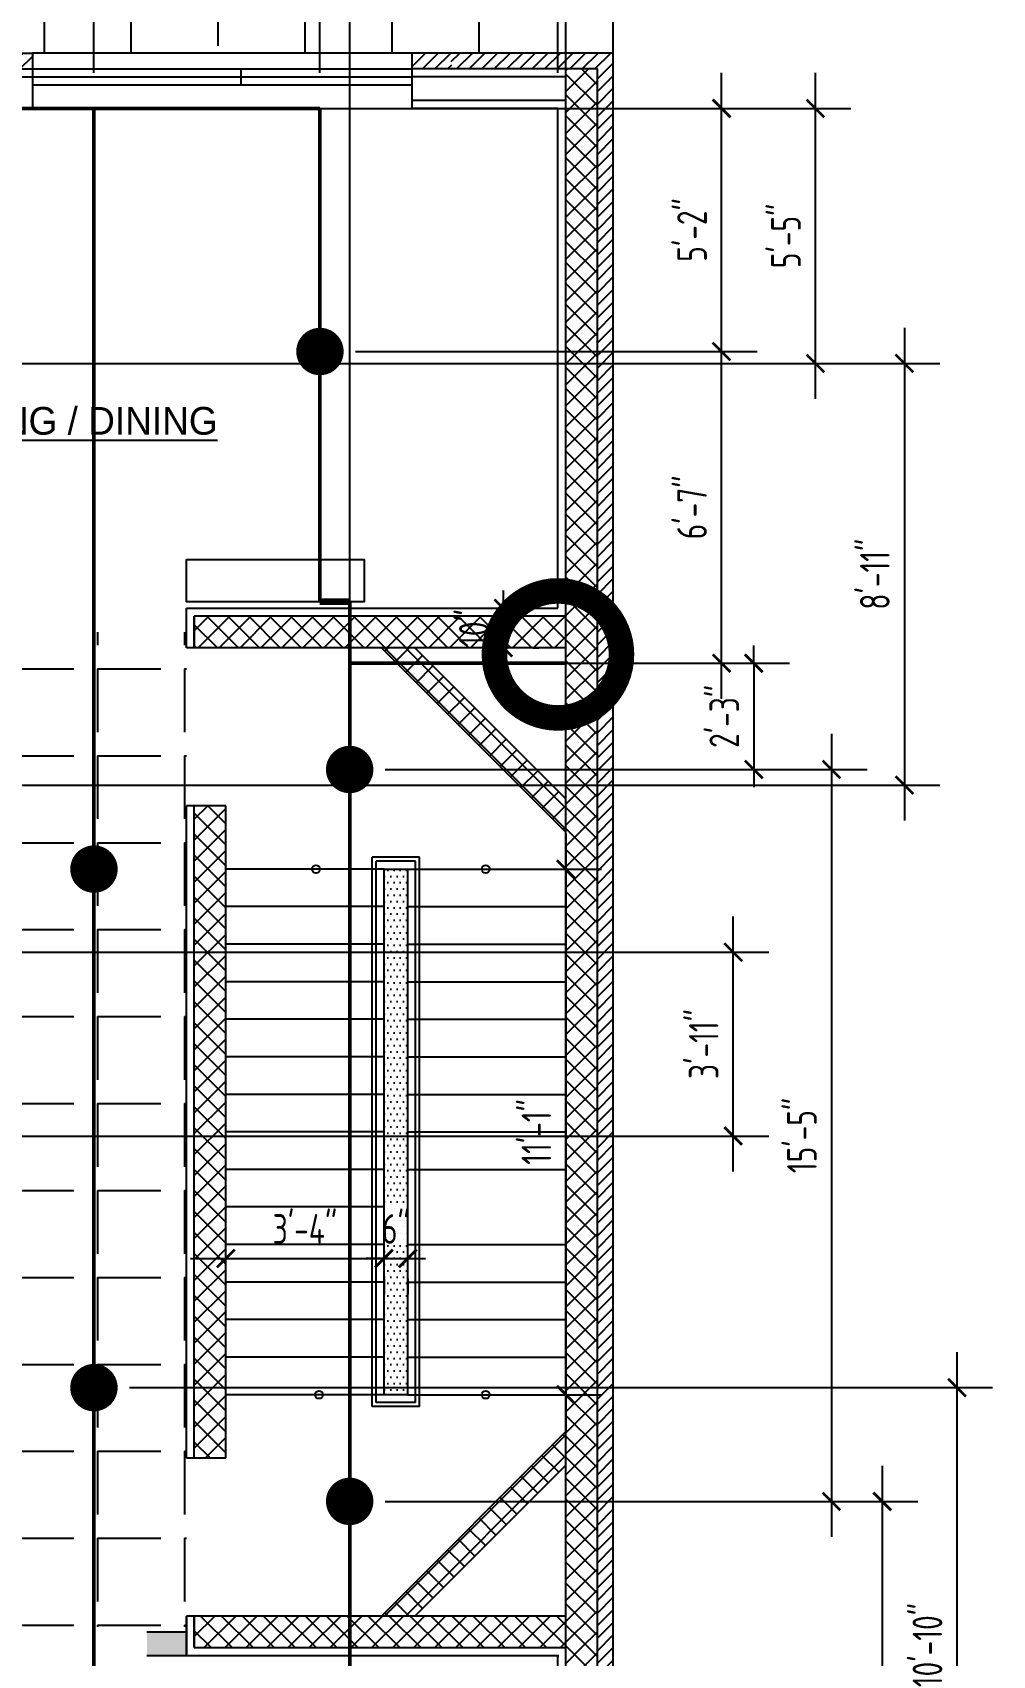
# Model space of a CAD drawing. Header units: inches. Extents: x -7743 to 108965, y 7770 to 27313.
# Drawn here: x 107296.3 to 107539.2, y 8206.7 to 8617.4 of the extents above; entities that cross this region are included whole.
import ezdxf

# ---------------------------------------------------------------- set-up
doc = ezdxf.new("R2010")
doc.units = ezdxf.units.IN
doc.header["$LTSCALE"] = 192
doc.header["$MEASUREMENT"] = 0
doc.layers.get('0').update_dxf_attribs({"linetype": 'CONTINUOUS'})
doc.layers.get('DEFPOINTS').update_dxf_attribs({"linetype": 'CONTINUOUS'})
for name, color, linetype in [('1DOORS', 1, 'CONTINUOUS'), ('1SAN', 2, 'CONTINUOUS'), ('1wall', 7, 'CONTINUOUS'), ('9', 8, 'CONTINUOUS'), ('A-DOOR', 2, 'CONTINUOUS'), ('A-HATCH', 1, 'CONTINUOUS'), ('A-PLAN-TEXT', 3, 'CONTINUOUS'), ('BRICK', 9, 'CONTINUOUS'), ('LEADER', 2, 'CONTINUOUS'), ('LIGHT', 2, 'CONTINUOUS')]:
    doc.layers.add(name, color=color, linetype=linetype)
doc.styles.add('AT7', font='ARCHTITL.SHX', dxfattribs={"height": 7})
doc.styles.get("Standard").update_dxf_attribs({"font": 'architxt.shx', "width": 0.85})
doc.dimstyles.new('DIM96', dxfattribs={"dimscale": 96, "dimtxt": 0.078125, "dimasz": 0.046875, "dimexe": 0.09375, "dimexo": 0.09375, "dimgap": 0.03125, "dimtad": 1, "dimdec": 0, "dimzin": 3, "dimdsep": 46, "dimlunit": 4, "dimtxsty": 'Standard', "dimblk1": 'ARCHTICK', "dimblk2": 'ARCHTICK', "dimsah": 1, "dimcen": 0, "dimdle": 0.09375, "dimadec": 0, "dimazin": 0, "dimtfac": 1, "dimtdec": 0, "dimtix": 1, "dimtmove": 2, "dimatfit": 3, "dimfxl": 1, "dimfrac": 2, "dimtolj": 1, "dimtzin": 1, "dimarcsym": 0})
pattern_1 = [(315, (253966.3266, -21695.7284), (2.65165043, 2.65165043), []), (45, (253966.3266, -21695.7284), (-2.65165043, 2.65165043), [])]

# ---------------------------------------------------------------- blocks, each defined once
blk = doc.blocks.new('_ARCHTICK')
at = {"color": 0, "linetype": 'ByBlock', "const_width": 0.15}
blk.add_lwpolyline([(-0.5, -0.5), (0.5, 0.5)], dxfattribs=at)
blk = doc.blocks.new('*D49')
at = {"layer": 'DEFPOINTS', "color": 0, "linetype": 'Continuous', "ltscale": 48, "transparency": 16777216}
for p in [(107345.26, 8307.18), (107385.26, 8307.18), (107385.26, 8307.18)]:
    blk.add_point(p, dxfattribs=at)
at = {"layer": 'LIGHT', "color": 0, "linetype": 'Continuous', "lineweight": -2, "ltscale": 48, "transparency": 16777216}
for p, q in [((107336.26, 8307.18), (107394.26, 8307.18)), ((107345.26, 8298.18), (107345.26, 8298.18)), ((107385.26, 8298.18), (107385.26, 8298.18))]:
    blk.add_line(p, q, dxfattribs=at)
at = {"layer": 'LIGHT', "color": 0, "linetype": 'Continuous', "lineweight": -2, "ltscale": 48, "transparency": 16777216, "xscale": 4.5, "yscale": 4.5, "zscale": 4.5, "rotation": 180}
blk.add_blockref('_ARCHTICK', (107345.26, 8307.18), dxfattribs=at)
at = {"layer": 'LIGHT', "color": 0, "linetype": 'Continuous', "lineweight": -2, "ltscale": 48, "transparency": 16777216, "xscale": 4.5, "yscale": 4.5, "zscale": 4.5}
blk.add_blockref('_ARCHTICK', (107385.26, 8307.18), dxfattribs=at)
at = {"layer": 'LIGHT', "color": 0, "linetype": 'Continuous', "ltscale": 48, "transparency": 16777216, "insert": (107365.26, 8314.65), "char_height": 7.5, "attachment_point": 5}
blk.add_mtext('\\A1;3\'-4"', dxfattribs=at)
blk = doc.blocks.new('*D50')
at = {"layer": 'DEFPOINTS', "color": 0, "linetype": 'Continuous', "ltscale": 48, "transparency": 16777216}
for p in [(107413.95, 8471.71), (107415.46, 8471.71), (107413.95, 8461.71)]:
    blk.add_point(p, dxfattribs=at)
at = {"layer": 'LIGHT', "color": 0, "linetype": 'Continuous', "lineweight": -2, "ltscale": 48, "transparency": 16777216}
for p, q in [((107415.46, 8471.71), (107415.46, 8476.21)), ((107415.46, 8461.71), (107415.46, 8471.71)), ((107422.95, 8471.71), (107424.46, 8471.71)), ((107415.46, 8461.71), (107415.46, 8457.21)), ((107422.95, 8461.71), (107424.46, 8461.71))]:
    blk.add_line(p, q, dxfattribs=at)
at = {"layer": 'LIGHT', "color": 0, "linetype": 'Continuous', "lineweight": -2, "ltscale": 48, "transparency": 16777216, "xscale": 4.5, "yscale": 4.5, "zscale": 4.5}
for p, rotation in [((107415.46, 8471.71), 270), ((107415.46, 8461.71), 90)]:
    blk.add_blockref('_ARCHTICK', p, dxfattribs=dict(at, rotation=rotation))
at = {"layer": 'LIGHT', "color": 0, "linetype": 'Continuous', "ltscale": 48, "transparency": 16777216, "insert": (107408, 8466.71), "char_height": 7.5, "attachment_point": 5, "rotation": 90}
blk.add_mtext('\\A1;10"', dxfattribs=at)
blk = doc.blocks.new('*D52')
at = {"layer": 'DEFPOINTS', "color": 0, "linetype": 'Continuous', "ltscale": 48, "transparency": 16777216}
for p in [(107385.26, 8311.01), (107391.26, 8311.01), (107391.26, 8307.18)]:
    blk.add_point(p, dxfattribs=at)
at = {"layer": 'LIGHT', "color": 0, "linetype": 'Continuous', "lineweight": -2, "ltscale": 48, "transparency": 16777216}
for p, q in [((107385.26, 8307.18), (107380.76, 8307.18)), ((107385.26, 8307.18), (107391.26, 8307.18)), ((107391.26, 8307.18), (107395.76, 8307.18)), ((107385.26, 8302.01), (107385.26, 8298.18)), ((107391.26, 8302.01), (107391.26, 8298.18))]:
    blk.add_line(p, q, dxfattribs=at)
at = {"layer": 'LIGHT', "color": 0, "linetype": 'Continuous', "lineweight": -2, "ltscale": 48, "transparency": 16777216, "xscale": 4.5, "yscale": 4.5, "zscale": 4.5}
blk.add_blockref('_ARCHTICK', (107385.26, 8307.18), dxfattribs=at)
at = {"layer": 'LIGHT', "color": 0, "linetype": 'Continuous', "lineweight": -2, "ltscale": 48, "transparency": 16777216, "xscale": 4.5, "yscale": 4.5, "zscale": 4.5, "rotation": 180}
blk.add_blockref('_ARCHTICK', (107391.26, 8307.18), dxfattribs=at)
at = {"layer": 'LIGHT', "color": 0, "linetype": 'Continuous', "ltscale": 48, "transparency": 16777216, "insert": (107388.26, 8314.64), "char_height": 7.5, "attachment_point": 5}
blk.add_mtext('\\A1;6"', dxfattribs=at)
blk = doc.blocks.new('*D84')
at = {"layer": 'DEFPOINTS', "color": 0, "transparency": 16777216}
for p in [(107420.37, 8405.71), (107420.37, 8272.71), (107431.26, 8272.71)]:
    blk.add_point(p, dxfattribs=at)
at = {"layer": 'LIGHT', "color": 0, "lineweight": -2, "transparency": 16777216}
for p, q in [((107431.26, 8414.71), (107431.26, 8263.71)), ((107429.37, 8405.71), (107440.26, 8405.71)), ((107429.37, 8272.71), (107440.26, 8272.71))]:
    blk.add_line(p, q, dxfattribs=at)
at = {"layer": 'LIGHT', "color": 0, "lineweight": -2, "transparency": 16777216, "xscale": 4.5, "yscale": 4.5, "zscale": 4.5}
for p, rotation in [((107431.26, 8405.71), 90), ((107431.26, 8272.71), 270)]:
    blk.add_blockref('_ARCHTICK', p, dxfattribs=dict(at, rotation=rotation))
at = {"layer": 'LIGHT', "color": 0, "transparency": 16777216, "insert": (107423.8, 8339.21), "char_height": 7.5, "attachment_point": 5, "rotation": 90}
blk.add_mtext('\\A1;11\'-1"', dxfattribs=at)
blk = doc.blocks.new('*D167')
at = {"layer": 'DEFPOINTS', "color": 0, "linetype": 'Continuous', "lineweight": 200, "transparency": 16777216}
for p in [(107369.05, 8749.89), (107311.87, 8598.2), (107369.05, 8598.2)]:
    blk.add_point(p, dxfattribs=at)
at = {"layer": 'LIGHT', "color": 0, "linetype": 'Continuous', "lineweight": -2, "transparency": 16777216}
for p, q in [((107311.87, 8607.2), (107311.87, 8758.89)), ((107369.05, 8607.2), (107369.05, 8758.89)), ((107302.87, 8749.89), (107378.05, 8749.89))]:
    blk.add_line(p, q, dxfattribs=at)
at = {"layer": 'LIGHT', "color": 0, "linetype": 'Continuous', "lineweight": -2, "transparency": 16777216, "xscale": 4.5, "yscale": 4.5, "zscale": 4.5, "rotation": 180}
blk.add_blockref('_ARCHTICK', (107311.87, 8749.89), dxfattribs=at)
at = {"layer": 'LIGHT', "color": 0, "linetype": 'Continuous', "lineweight": -2, "transparency": 16777216, "xscale": 4.5, "yscale": 4.5, "zscale": 4.5}
blk.add_blockref('_ARCHTICK', (107369.05, 8749.89), dxfattribs=at)
at = {"layer": 'LIGHT', "color": 0, "linetype": 'Continuous', "lineweight": 40, "transparency": 16777216, "insert": (107340.46, 8757.36), "char_height": 7.5, "attachment_point": 5}
blk.add_mtext('\\A1;4\'-9"', dxfattribs=at)
blk = doc.blocks.new('*D168')
at = {"layer": 'DEFPOINTS', "color": 0, "linetype": 'Continuous', "lineweight": 200, "transparency": 16777216}
for p in [(107311.87, 8771.21), (107233.36, 8598.2), (107311.87, 8598.2)]:
    blk.add_point(p, dxfattribs=at)
at = {"layer": 'LIGHT', "color": 0, "linetype": 'Continuous', "lineweight": -2, "transparency": 16777216}
for p, q in [((107233.36, 8607.2), (107233.36, 8780.21)), ((107311.87, 8607.2), (107311.87, 8780.21)), ((107224.36, 8771.21), (107320.87, 8771.21))]:
    blk.add_line(p, q, dxfattribs=at)
at = {"layer": 'LIGHT', "color": 0, "linetype": 'Continuous', "lineweight": -2, "transparency": 16777216, "xscale": 4.5, "yscale": 4.5, "zscale": 4.5, "rotation": 180}
blk.add_blockref('_ARCHTICK', (107233.36, 8771.21), dxfattribs=at)
at = {"layer": 'LIGHT', "color": 0, "linetype": 'Continuous', "lineweight": -2, "transparency": 16777216, "xscale": 4.5, "yscale": 4.5, "zscale": 4.5}
blk.add_blockref('_ARCHTICK', (107311.87, 8771.21), dxfattribs=at)
at = {"layer": 'LIGHT', "color": 0, "linetype": 'Continuous', "lineweight": 40, "transparency": 16777216, "insert": (107272.62, 8778.67), "char_height": 7.5, "attachment_point": 5}
blk.add_mtext('\\A1;6\'-7"', dxfattribs=at)
blk = doc.blocks.new('*D169')
at = {"layer": 'DEFPOINTS', "color": 0, "linetype": 'Continuous', "lineweight": 200, "transparency": 16777216}
for p in [(107429.26, 8767.66), (107369.05, 8598.2), (107429.26, 8598.2)]:
    blk.add_point(p, dxfattribs=at)
at = {"layer": 'LIGHT', "color": 0, "linetype": 'Continuous', "lineweight": -2, "transparency": 16777216}
for p, q in [((107369.05, 8607.2), (107369.05, 8776.66)), ((107429.26, 8607.2), (107429.26, 8776.66)), ((107360.05, 8767.66), (107438.26, 8767.66))]:
    blk.add_line(p, q, dxfattribs=at)
at = {"layer": 'LIGHT', "color": 0, "linetype": 'Continuous', "lineweight": -2, "transparency": 16777216, "xscale": 4.5, "yscale": 4.5, "zscale": 4.5, "rotation": 180}
blk.add_blockref('_ARCHTICK', (107369.05, 8767.66), dxfattribs=at)
at = {"layer": 'LIGHT', "color": 0, "linetype": 'Continuous', "lineweight": -2, "transparency": 16777216, "xscale": 4.5, "yscale": 4.5, "zscale": 4.5}
blk.add_blockref('_ARCHTICK', (107429.26, 8767.66), dxfattribs=at)
at = {"layer": 'LIGHT', "color": 0, "linetype": 'Continuous', "lineweight": 40, "transparency": 16777216, "insert": (107399.15, 8775.12), "char_height": 7.5, "attachment_point": 5}
blk.add_mtext('\\A1;5\'-0"', dxfattribs=at)
blk = doc.blocks.new('*D170')
at = {"layer": 'DEFPOINTS', "color": 0, "linetype": 'Continuous', "lineweight": 200, "transparency": 16777216}
for p in [(107376.57, 8742.53), (107376.57, 8457.79), (107431.26, 8457.79)]:
    blk.add_point(p, dxfattribs=at)
at = {"layer": 'LIGHT', "color": 0, "linetype": 'Continuous', "lineweight": -2, "transparency": 16777216}
for p, q in [((107376.57, 8466.79), (107376.57, 8751.53)), ((107431.26, 8466.79), (107431.26, 8751.53)), ((107440.26, 8742.53), (107367.57, 8742.53))]:
    blk.add_line(p, q, dxfattribs=at)
at = {"layer": 'LIGHT', "color": 0, "linetype": 'Continuous', "lineweight": -2, "transparency": 16777216, "xscale": 4.5, "yscale": 4.5, "zscale": 4.5, "rotation": 180}
blk.add_blockref('_ARCHTICK', (107376.57, 8742.53), dxfattribs=at)
at = {"layer": 'LIGHT', "color": 0, "linetype": 'Continuous', "lineweight": -2, "transparency": 16777216, "xscale": 4.5, "yscale": 4.5, "zscale": 4.5}
blk.add_blockref('_ARCHTICK', (107431.26, 8742.53), dxfattribs=at)
at = {"layer": 'LIGHT', "color": 0, "linetype": 'Continuous', "lineweight": 40, "transparency": 16777216, "insert": (107403.92, 8749.99), "char_height": 7.5, "attachment_point": 5}
blk.add_mtext('\\A1;4\'-7"', dxfattribs=at)
blk = doc.blocks.new('*D171')
at = {"layer": 'DEFPOINTS', "color": 0, "linetype": 'Continuous', "lineweight": 200, "transparency": 16777216}
for p in [(107376.57, 8457.79), (107376.57, 8430.91), (107478.81, 8430.91)]:
    blk.add_point(p, dxfattribs=at)
at = {"layer": 'LIGHT', "color": 0, "linetype": 'Continuous', "lineweight": -2, "transparency": 16777216}
for p, q in [((107478.81, 8457.79), (107478.81, 8462.29)), ((107385.57, 8457.79), (107487.81, 8457.79)), ((107478.81, 8457.79), (107478.81, 8430.91)), ((107385.57, 8430.91), (107487.81, 8430.91)), ((107478.81, 8430.91), (107478.81, 8426.41))]:
    blk.add_line(p, q, dxfattribs=at)
at = {"layer": 'LIGHT', "color": 0, "linetype": 'Continuous', "lineweight": -2, "transparency": 16777216, "xscale": 4.5, "yscale": 4.5, "zscale": 4.5}
for p, rotation in [((107478.81, 8457.79), 270), ((107478.81, 8430.91), 90)]:
    blk.add_blockref('_ARCHTICK', p, dxfattribs=dict(at, rotation=rotation))
at = {"layer": 'LIGHT', "color": 0, "linetype": 'Continuous', "lineweight": 40, "transparency": 16777216, "insert": (107471.35, 8444.35), "char_height": 7.5, "attachment_point": 5, "rotation": 90}
blk.add_mtext('\\A1;2\'-3"', dxfattribs=at)
blk = doc.blocks.new('*D172')
at = {"layer": 'DEFPOINTS', "color": 0, "linetype": 'Continuous', "lineweight": 200, "transparency": 16777216}
for p in [(107243.15, 8384.71), (107473.59, 8384.71), (107243.15, 8338.17)]:
    blk.add_point(p, dxfattribs=at)
at = {"layer": 'LIGHT', "color": 0, "linetype": 'Continuous', "lineweight": -2, "transparency": 16777216}
for p, q in [((107473.59, 8329.17), (107473.59, 8393.71)), ((107252.15, 8384.71), (107482.59, 8384.71)), ((107252.15, 8338.17), (107482.59, 8338.17))]:
    blk.add_line(p, q, dxfattribs=at)
at = {"layer": 'LIGHT', "color": 0, "linetype": 'Continuous', "lineweight": -2, "transparency": 16777216, "xscale": 4.5, "yscale": 4.5, "zscale": 4.5}
for p, rotation in [((107473.59, 8384.71), 90), ((107473.59, 8338.17), 270)]:
    blk.add_blockref('_ARCHTICK', p, dxfattribs=dict(at, rotation=rotation))
at = {"layer": 'LIGHT', "color": 0, "linetype": 'Continuous', "lineweight": 40, "transparency": 16777216, "insert": (107466.13, 8361.44), "char_height": 7.5, "attachment_point": 5, "rotation": 90}
blk.add_mtext('\\A1;3\'-11"', dxfattribs=at)
blk = doc.blocks.new('*D175')
at = {"layer": 'DEFPOINTS', "color": 0, "linetype": 'Continuous', "lineweight": 200, "transparency": 16777216}
for p in [(107376.57, 8430.91), (107376.57, 8245.71), (107498.46, 8245.71)]:
    blk.add_point(p, dxfattribs=at)
at = {"layer": 'LIGHT', "color": 0, "linetype": 'Continuous', "lineweight": -2, "transparency": 16777216}
for p, q in [((107498.46, 8439.91), (107498.46, 8236.71)), ((107385.57, 8430.91), (107507.46, 8430.91)), ((107385.57, 8245.71), (107507.46, 8245.71))]:
    blk.add_line(p, q, dxfattribs=at)
at = {"layer": 'LIGHT', "color": 0, "linetype": 'Continuous', "lineweight": -2, "transparency": 16777216, "xscale": 4.5, "yscale": 4.5, "zscale": 4.5}
for p, rotation in [((107498.46, 8430.91), 90), ((107498.46, 8245.71), 270)]:
    blk.add_blockref('_ARCHTICK', p, dxfattribs=dict(at, rotation=rotation))
at = {"layer": 'LIGHT', "color": 0, "linetype": 'Continuous', "lineweight": 40, "transparency": 16777216, "insert": (107491, 8338.31), "char_height": 7.5, "attachment_point": 5, "rotation": 90}
blk.add_mtext('\\A1;15\'-5"', dxfattribs=at)
blk = doc.blocks.new('*D176')
at = {"layer": 'DEFPOINTS', "color": 0, "linetype": 'Continuous', "lineweight": 200, "transparency": 16777216}
for p in [(107311.87, 8274.5), (107311.87, 8144.2), (107530.22, 8144.2)]:
    blk.add_point(p, dxfattribs=at)
at = {"layer": 'LIGHT', "color": 0, "linetype": 'Continuous', "lineweight": -2, "transparency": 16777216}
for p, q in [((107530.22, 8283.5), (107530.22, 8135.2)), ((107320.87, 8274.5), (107539.22, 8274.5)), ((107320.87, 8144.2), (107539.22, 8144.2))]:
    blk.add_line(p, q, dxfattribs=at)
at = {"layer": 'LIGHT', "color": 0, "linetype": 'Continuous', "lineweight": -2, "transparency": 16777216, "xscale": 4.5, "yscale": 4.5, "zscale": 4.5}
for p, rotation in [((107530.22, 8274.5), 90), ((107530.22, 8144.2), 270)]:
    blk.add_blockref('_ARCHTICK', p, dxfattribs=dict(at, rotation=rotation))
at = {"layer": 'LIGHT', "color": 0, "linetype": 'Continuous', "lineweight": 40, "transparency": 16777216, "insert": (107522.76, 8209.35), "char_height": 7.5, "attachment_point": 5, "rotation": 90}
blk.add_mtext('\\A1;10\'-10"', dxfattribs=at)
blk = doc.blocks.new('*D178')
at = {"layer": 'DEFPOINTS', "color": 0, "linetype": 'Continuous', "lineweight": 200, "transparency": 16777216}
for p in [(107369.05, 8598.2), (107470.65, 8598.2), (107369.05, 8536.68)]:
    blk.add_point(p, dxfattribs=at)
at = {"layer": 'LIGHT', "color": 0, "linetype": 'Continuous', "lineweight": -2, "transparency": 16777216}
for p, q in [((107470.65, 8527.68), (107470.65, 8607.2)), ((107378.05, 8598.2), (107479.65, 8598.2)), ((107378.05, 8536.68), (107479.65, 8536.68))]:
    blk.add_line(p, q, dxfattribs=at)
at = {"layer": 'LIGHT', "color": 0, "linetype": 'Continuous', "lineweight": -2, "transparency": 16777216, "xscale": 4.5, "yscale": 4.5, "zscale": 4.5}
for p, rotation in [((107470.65, 8598.2), 90), ((107470.65, 8536.68), 270)]:
    blk.add_blockref('_ARCHTICK', p, dxfattribs=dict(at, rotation=rotation))
at = {"layer": 'LIGHT', "color": 0, "linetype": 'Continuous', "lineweight": 40, "transparency": 16777216, "insert": (107463.19, 8567.44), "char_height": 7.5, "attachment_point": 5, "rotation": 90}
blk.add_mtext('\\A1;5\'-2"', dxfattribs=at)
blk = doc.blocks.new('*D179')
at = {"layer": 'DEFPOINTS', "color": 0, "linetype": 'Continuous', "lineweight": 200, "transparency": 16777216}
for p in [(107233.36, 8533.68), (107233.36, 8426.97), (107516.92, 8426.97)]:
    blk.add_point(p, dxfattribs=at)
at = {"layer": 'LIGHT', "color": 0, "linetype": 'Continuous', "lineweight": -2, "transparency": 16777216}
for p, q in [((107516.92, 8542.68), (107516.92, 8417.97)), ((107242.36, 8533.68), (107525.92, 8533.68)), ((107242.36, 8426.97), (107525.92, 8426.97))]:
    blk.add_line(p, q, dxfattribs=at)
at = {"layer": 'LIGHT', "color": 0, "linetype": 'Continuous', "lineweight": -2, "transparency": 16777216, "xscale": 4.5, "yscale": 4.5, "zscale": 4.5}
for p, rotation in [((107516.92, 8533.68), 90), ((107516.92, 8426.97), 270)]:
    blk.add_blockref('_ARCHTICK', p, dxfattribs=dict(at, rotation=rotation))
at = {"layer": 'LIGHT', "color": 0, "linetype": 'Continuous', "lineweight": 40, "transparency": 16777216, "insert": (107509.45, 8480.33), "char_height": 7.5, "attachment_point": 5, "rotation": 90}
blk.add_mtext('\\A1;8\'-11"', dxfattribs=at)
blk = doc.blocks.new('*D210')
at = {"layer": 'DEFPOINTS', "color": 0, "linetype": 'Continuous', "lineweight": 200, "transparency": 16777216}
for p in [(107376.57, 8536.68), (107470.65, 8536.68), (107376.57, 8457.79)]:
    blk.add_point(p, dxfattribs=at)
at = {"layer": 'LIGHT', "color": 0, "linetype": 'Continuous', "lineweight": -2, "transparency": 16777216}
for p, q in [((107470.65, 8448.79), (107470.65, 8545.68)), ((107385.57, 8536.68), (107479.65, 8536.68)), ((107385.57, 8457.79), (107479.65, 8457.79))]:
    blk.add_line(p, q, dxfattribs=at)
at = {"layer": 'LIGHT', "color": 0, "linetype": 'Continuous', "lineweight": -2, "transparency": 16777216, "xscale": 4.5, "yscale": 4.5, "zscale": 4.5}
for p, rotation in [((107470.65, 8536.68), 90), ((107470.65, 8457.79), 270)]:
    blk.add_blockref('_ARCHTICK', p, dxfattribs=dict(at, rotation=rotation))
at = {"layer": 'LIGHT', "color": 0, "linetype": 'Continuous', "lineweight": 40, "transparency": 16777216, "insert": (107463.19, 8497.24), "char_height": 7.5, "attachment_point": 5, "rotation": 90}
blk.add_mtext('\\A1;6\'-7"', dxfattribs=at)
blk = doc.blocks.new('*D212')
at = {"layer": 'DEFPOINTS', "color": 0, "linetype": 'Continuous', "lineweight": 200, "transparency": 16777216}
for p in [(107376.57, 8245.71), (107376.57, 8144.2), (107511.32, 8144.2)]:
    blk.add_point(p, dxfattribs=at)
at = {"layer": 'LIGHT', "color": 0, "linetype": 'Continuous', "lineweight": -2, "transparency": 16777216}
for p, q in [((107511.32, 8254.71), (107511.32, 8135.2)), ((107385.57, 8245.71), (107520.32, 8245.71)), ((107385.57, 8144.2), (107520.32, 8144.2))]:
    blk.add_line(p, q, dxfattribs=at)
at = {"layer": 'LIGHT', "color": 0, "linetype": 'Continuous', "lineweight": -2, "transparency": 16777216, "xscale": 4.5, "yscale": 4.5, "zscale": 4.5}
for p, rotation in [((107511.32, 8245.71), 90), ((107511.32, 8144.2), 270)]:
    blk.add_blockref('_ARCHTICK', p, dxfattribs=dict(at, rotation=rotation))
at = {"layer": 'LIGHT', "color": 0, "linetype": 'Continuous', "lineweight": 40, "transparency": 16777216, "insert": (107503.85, 8194.96), "char_height": 7.5, "attachment_point": 5, "rotation": 90}
blk.add_mtext('\\A1;8\'-6"', dxfattribs=at)
blk = doc.blocks.new('*D213')
at = {"layer": 'DEFPOINTS', "color": 0, "linetype": 'Continuous', "lineweight": 40, "transparency": 16777216}
for p in [(107233.36, 8598.2), (107494.41, 8598.2), (107233.36, 8533.68)]:
    blk.add_point(p, dxfattribs=at)
at = {"layer": 'LIGHT', "color": 0, "linetype": 'Continuous', "lineweight": -2, "transparency": 16777216}
for p, q in [((107494.41, 8524.68), (107494.41, 8607.2)), ((107242.36, 8598.2), (107503.41, 8598.2)), ((107242.36, 8533.68), (107503.41, 8533.68))]:
    blk.add_line(p, q, dxfattribs=at)
at = {"layer": 'LIGHT', "color": 0, "linetype": 'Continuous', "lineweight": -2, "transparency": 16777216, "xscale": 4.5, "yscale": 4.5, "zscale": 4.5}
for p, rotation in [((107494.41, 8598.2), 90), ((107494.41, 8533.68), 270)]:
    blk.add_blockref('_ARCHTICK', p, dxfattribs=dict(at, rotation=rotation))
at = {"layer": 'LIGHT', "color": 0, "linetype": 'Continuous', "lineweight": 40, "transparency": 16777216, "insert": (107486.95, 8565.94), "char_height": 7.5, "attachment_point": 5, "rotation": 90}
blk.add_mtext('\\A1;5\'-5"', dxfattribs=at)

msp = doc.modelspace()

# ---------------------------------------------------------------- hatches: boundary and pattern name
at = {"layer": '1DOORS'}
h = msp.add_hatch(dxfattribs=at)
h.set_pattern_fill('ANSI37', color=256, scale=30, angle=270, style=0)
h.set_pattern_definition(pattern_1)
h.paths.add_polyline_path([(107337.26, 8208.71), (107431.26, 8208.71), (107431.26, 8216.71), (107337.26, 8216.71)])
h.paths.add_polyline_path([(107337.26, 8256.71), (107345.26, 8256.71), (107345.26, 8421.7), (107341.26, 8421.7), (107341.26, 8421.7), (107337.26, 8421.7)])
h.paths.add_polyline_path([(107347.67, 8221.5), (107347.67, 8202.04), (107364.12, 8202.04), (107364.12, 8221.5)], flags=9)
h.paths.add_polyline_path([(107342.24, 8226.46), (107316.42, 8226.46), (107316.42, 8210.01), (107342.24, 8210.01)], flags=9)
h.paths.add_polyline_path([(107431.26, 8608.2), (107431.26, 8208.71), (107439.26, 8208.71), (107439.26, 8608.2)])
h = msp.add_hatch(dxfattribs=at)
h.set_pattern_fill('ANSI37', color=256, scale=30, angle=270, style=0)
h.set_pattern_definition(pattern_1)
h.paths.add_polyline_path([(107337.26, 8461.7), (107431.26, 8461.71), (107431.26, 8469.71), (107337.26, 8469.7)])
h.paths.add_polyline_path([(107348.15, 8476.5), (107348.15, 8457.04), (107364.6, 8457.04), (107364.6, 8476.5)], flags=9)
h = msp.add_hatch(dxfattribs=at)
h.set_pattern_fill('ANSI37', color=256, scale=30, angle=270, style=0)
h.set_pattern_definition(pattern_1)
h.paths.add_polyline_path([(107418.7, 7958.2), (107418.7, 7950.2), (107439.26, 7950.2), (107439.26, 8208.71), (107431.26, 8208.71), (107431.26, 7958.2)])
h.paths.add_polyline_path([(107379.94, 7958.2), (107379.94, 7950.2), (107394.7, 7950.2), (107394.7, 7958.2)])
at = {"layer": '1SAN'}
h = msp.add_hatch(dxfattribs=at)
h.set_pattern_fill('ANSI31', color=1, scale=18, angle=180, style=0)
h.set_pattern_definition([(225, (253966.3266, -23054.9965), (1.590990258, -1.590990258), [])])
h.paths.add_polyline_path([(106967.26, 8072.2), (107037.06, 8072.2), (107037.06, 8076.2), (106971.26, 8076.2), (106971.26, 8331.32), (106967.26, 8331.32)])
h.paths.add_polyline_path([(107097.06, 8072.2), (107111.1, 8072.2), (107111.1, 8076.2), (107097.06, 8076.2)])
h.paths.add_polyline_path([(106967.26, 8355.32), (106971.26, 8355.32), (106971.26, 8608.2), (107007.35, 8608.2), (107007.35, 8612.2), (106967.26, 8612.2)])
h.paths.add_polyline_path([(107101.35, 8608.2), (107195.21, 8608.2), (107195.21, 8612.2), (107101.35, 8612.2)])
h.paths.add_polyline_path([(107205.26, 8054.32), (107209.26, 8054.32), (107209.26, 8086.2), (107205.26, 8086.2)])
h.paths.add_polyline_path([(107273.52, 7950.2), (107273.52, 7946.2), (107314.3, 7946.2), (107314.3, 7950.2)])
h.paths.add_polyline_path([(107379.94, 7950.2), (107379.94, 7946.2), (107443.26, 7946.2), (107443.26, 8612.2), (107402.27, 8612.2), (107402.27, 8608.2), (107439.26, 8608.2), (107439.26, 7950.2)])
h.paths.add_polyline_path([(107215.26, 7946.2), (107215.26, 7950.2), (107209.26, 7950.2), (107209.26, 7987.96), (107205.26, 7987.96), (107205.26, 7946.2)])
h = msp.add_hatch(dxfattribs=at)
h.set_pattern_fill('ANSI31', color=1, scale=18, angle=180, style=0)
h.set_pattern_definition([(225, (-43950.6902, 40108.679), (1.590990258, -1.590990258), [])])
h.paths.add_polyline_path([(107402.39, 8612.2), (107392.32, 8612.2), (107392.32, 8608.2), (107402.39, 8608.2)])
h.paths.add_polyline_path([(107296.32, 8612.2), (107269.36, 8612.2), (107269.36, 8608.2), (107296.32, 8608.2)])
at = {"layer": 'A-DOOR'}
h = msp.add_hatch(dxfattribs=at)
h.set_pattern_fill('DOTS', color=256, scale=25.344, angle=180, style=0)
h.set_pattern_definition([(180, (-43950.6902, 40108.6789), (-0.792, -1.584), [0, -1.584])])
h.paths.add_polyline_path([(107285.27, 8407.96), (107267.27, 8407.96), (107267.27, 8394.71), (107285.27, 8394.71)])
h.paths.add_polyline_path([(107335.26, 8212.71), (107325.26, 8212.71), (107325.26, 8206.71), (107335.26, 8206.71), (107335.26, 8206.71)])
at = {"layer": 'A-PLAN-TEXT'}
h = msp.add_hatch(dxfattribs=at)
h.set_pattern_fill('DOTS', color=2, scale=25.344, angle=180, style=0)
h.set_pattern_definition([(1e-14, (88181.7931, 6580.6776), (0.792, -1.584), [0, -1.584])])
h.paths.add_polyline_path([(107391.26, 8272.71), (107385.26, 8272.71), (107385.26, 8405.71), (107391.26, 8405.71)])
at = {"layer": 'BRICK'}
h = msp.add_hatch(dxfattribs=at)
h.set_pattern_fill('ANGLE', color=256, scale=80, angle=360, style=0)
h.set_pattern_definition([(3e-07, (-43950.69, 40108.68), (-1e-07, 22), [16, -6]), (90, (-43950.69, 40108.68), (-22, -1e-07), [16, -6])])
h.paths.add_polyline_path([(107431.26, 8720.2), (106979.26, 8720.2), (106979.26, 8612.2), (107012.71, 8612.2), (107012.71, 8613.57), (107048.71, 8613.57), (107048.71, 8612.2), (107328.82, 8612.2), (107328.82, 8614.07), (107364.82, 8614.07), (107364.82, 8612.2), (107431.26, 8612.2)])
h.paths.add_polyline_path([(107416.65, 8655.39), (107416.65, 8688.88), (107400.2, 8688.88), (107400.2, 8655.39)], flags=24)
h = msp.add_hatch(dxfattribs=at)
h.set_pattern_fill('ANGLE', color=256, scale=80, angle=360, style=0)
h.set_pattern_definition([(360, (248288.792, 36770.373), (-1e-07, -22), [16, -6]), (270, (248288.792, 36770.373), (-22, 1e-07), [16, -6])])
h.paths.add_polyline_path([(107285.27, 8213.93), (107335.26, 8213.93), (107335.26, 8465.7), (107285.27, 8465.7)])
at = {"layer": 'LIGHT', "linetype": 'Continuous', "ltscale": 48}
h = msp.add_hatch(dxfattribs=at)
h.set_pattern_fill('ANSI37', color=1, scale=30, angle=180, style=0)
h.set_pattern_definition([(225, (-43320.7116, 40108.679), (2.65165043, -2.65165043), []), (315, (-43320.7116, 40108.679), (2.65165043, 2.65165043), [])])
h.paths.add_polyline_path([(107393.07, 8461.7), (107384.59, 8461.7), (107431.26, 8415.02), (107431.26, 8423.51)])
h = msp.add_hatch(dxfattribs=at)
h.set_pattern_fill('ANSI37', color=1, scale=30, angle=180, style=0)
h.set_pattern_definition([(135, (-43320.7116, -23430.2726), (2.65165043, 2.65165043), []), (45, (-43320.7116, -23430.2726), (2.65165043, -2.65165043), [])])
h.paths.add_polyline_path([(107393.07, 8216.71), (107384.59, 8216.71), (107431.26, 8263.38), (107431.26, 8254.9)])

# ---------------------------------------------------------------- linework, layer by layer
at = {"layer": '1DOORS'}
for p, q in [((107392.32, 8612.2), (107296.32, 8612.2)), ((107296.32, 8608.2), (107392.32, 8608.2)), ((107296.32, 8606.2), (107392.32, 8606.2)), ((107296.32, 8604.2), (107392.32, 8604.2))]:
    msp.add_line(p, q, dxfattribs=at)
at = {"layer": '1SAN', "color": 1}
for p, q in [((107269.36, 8608.2), (107296.32, 8608.2)), ((107269.36, 8606.2), (107296.32, 8606.2)), ((107439.26, 8608.2), (107392.32, 8608.2)), ((107431.26, 8606.2), (107392.32, 8606.2)), ((107431.26, 8072.2), (107431.26, 8608.2)), ((107439.26, 8072.2), (107439.26, 8608.2)), ((107431.26, 8600.2), (107392.32, 8600.2)), ((107337.26, 8469.7), (107337.26, 8461.7)), ((107337.26, 8208.71), (107337.26, 8216.71))]:
    msp.add_line(p, q, dxfattribs=at)
at = {"layer": '1wall'}
for p, q in [((107269.36, 8612.2), (107296.32, 8612.2)), ((107296.32, 8612.2), (107296.32, 8598.2)), ((107443.26, 8612.2), (107392.32, 8612.2)), ((107392.32, 8612.2), (107392.32, 8598.2)), ((107443.26, 8072.2), (107443.26, 8612.2)), ((107349, 8608.2), (107349, 8604.2)), ((107269.36, 8598.2), (107296.32, 8598.2)), ((107429.26, 8598.2), (107392.32, 8598.2)), ((107429.26, 8471.71), (107429.26, 8598.2)), ((107335.26, 8461.7), (107335.26, 8471.7)), ((107335.26, 8461.7), (107335.26, 8471.7)), ((107335.26, 8461.7), (107335.26, 8471.7)), ((107335.26, 8471.7), (107429.26, 8471.7)), ((107431.26, 8461.71), (107335.26, 8461.7)), ((107384.59, 8461.7), (107431.26, 8415.02)), ((107393.07, 8461.7), (107431.26, 8423.51)), ((107431.26, 8216.71), (107431.26, 8461.71)), ((107345.26, 8421.7), (107335.26, 8421.7)), ((107335.26, 8256.71), (107335.26, 8421.7)), ((107345.26, 8421.7), (107337.26, 8421.7)), ((107345.26, 8256.71), (107345.26, 8421.7)), ((107385.26, 8405.71), (107391.26, 8405.71)), ((107385.26, 8272.71), (107385.26, 8405.71)), ((107391.26, 8272.71), (107391.26, 8405.71)), ((107391.26, 8272.71), (107385.26, 8272.71)), ((107384.59, 8216.71), (107431.26, 8263.38)), ((107335.26, 8256.71), (107345.26, 8256.71)), ((107393.07, 8216.71), (107431.26, 8254.9)), ((107431.26, 8216.71), (107335.26, 8216.71)), ((107335.26, 8206.71), (107335.26, 8216.71)), ((107335.26, 8216.71), (107335.26, 8206.71)), ((107325.26, 8212.71), (107335.26, 8212.71)), ((107325.26, 8206.71), (107335.26, 8206.71)), ((107335.26, 8206.71), (107429.48, 8206.71)), ((107429.26, 7960.2), (107429.26, 8206.71))]:
    msp.add_line(p, q, dxfattribs=at)
at = {"layer": '9'}
msp.add_lwpolyline([(107335.28, 8484.02), (107380.23, 8484.02), (107380.23, 8473.3), (107335.28, 8473.3)], close=True, dxfattribs=at)
at = {"layer": 'A-HATCH'}
for p, q in [((107431.26, 8469.71), (107337.26, 8469.7)), ((107337.26, 8461.7), (107337.26, 8469.7)), ((107337.26, 8256.71), (107337.26, 8421.7)), ((107382.26, 8269.71), (107382.26, 8408.71)), ((107394.26, 8408.71), (107382.26, 8408.71)), ((107383.26, 8270.71), (107383.26, 8407.71)), ((107393.26, 8407.71), (107383.26, 8407.71)), ((107393.26, 8270.71), (107393.26, 8407.71)), ((107394.26, 8269.71), (107394.26, 8408.71)), ((107394.26, 8269.71), (107382.26, 8269.71)), ((107393.26, 8270.71), (107383.26, 8270.71)), ((107337.26, 8216.71), (107337.26, 8208.71)), ((107337.26, 8216.71), (107337.26, 8208.71)), ((107337.26, 8208.71), (107431.26, 8208.71))]:
    msp.add_line(p, q, dxfattribs=at)
at = {"layer": 'LEADER'}
for p, q in [((107385.26, 8405.71), (107345.26, 8405.71)), ((107391.26, 8405.71), (107431.26, 8405.71)), ((107385.26, 8396.21), (107345.26, 8396.21)), ((107391.26, 8396.21), (107431.26, 8396.21)), ((107385.26, 8386.71), (107345.26, 8386.71)), ((107391.26, 8386.71), (107431.26, 8386.71)), ((107385.26, 8377.21), (107345.26, 8377.21)), ((107391.26, 8377.21), (107431.26, 8377.21)), ((107385.26, 8367.71), (107345.26, 8367.71)), ((107391.26, 8367.71), (107431.26, 8367.71)), ((107385.26, 8358.21), (107345.26, 8358.21)), ((107391.26, 8358.21), (107431.26, 8358.21)), ((107385.26, 8348.71), (107345.26, 8348.71)), ((107391.26, 8348.71), (107431.26, 8348.71)), ((107385.26, 8339.21), (107345.26, 8339.21)), ((107391.26, 8339.21), (107431.26, 8339.21)), ((107385.26, 8329.71), (107345.26, 8329.71)), ((107391.26, 8329.71), (107431.26, 8329.71)), ((107385.26, 8320.21), (107345.26, 8320.21)), ((107385.26, 8310.71), (107345.26, 8310.71)), ((107391.26, 8310.71), (107431.26, 8310.71)), ((107385.26, 8301.21), (107345.26, 8301.21)), ((107391.26, 8301.21), (107431.26, 8301.21)), ((107385.26, 8291.71), (107345.26, 8291.71)), ((107391.26, 8291.71), (107431.26, 8291.71)), ((107385.26, 8282.21), (107345.26, 8282.21)), ((107391.26, 8282.21), (107431.26, 8282.21)), ((107385.26, 8272.71), (107345.26, 8272.71)), ((107391.26, 8272.71), (107431.26, 8272.71))]:
    msp.add_line(p, q, dxfattribs=at)
for centre in [(107368.02, 8405.71), (107411.01, 8405.71), (107368.78, 8272.71), (107411.01, 8272.71)]:
    msp.add_circle(centre, 1, dxfattribs=at)
at = {"layer": 'LIGHT', "color": 98, "linetype": 'Continuous', "lineweight": 50}
for p, q in [((107233.36, 8598.2), (107369.05, 8598.2)), ((107311.87, 8144.2), (107311.87, 8598.2)), ((107369.05, 8598.2), (107369.05, 8473.3)), ((107376.57, 8457.79), (107376.57, 8473.3)), ((107376.57, 8144.2), (107376.57, 8461.7)), ((107431.26, 8457.79), (107376.57, 8457.79))]:
    msp.add_line(p, q, dxfattribs=at)
at = {"layer": 'LIGHT', "color": 98, "linetype": 'Continuous', "lineweight": 200}
msp.add_line((107376.57, 8473.3), (107369.05, 8473.3), dxfattribs=at)
at = {"layer": 'LIGHT', "linetype": 'Continuous', "ltscale": 48}
for points in [[(107443.26, 8612.2), (107443.26, 8732.2), (106967.26, 8732.2), (106967.26, 8612.2)], [(107431.26, 8612.2), (107431.26, 8720.2), (106979.26, 8720.2), (106979.26, 8612.2)]]:
    msp.add_lwpolyline(points, dxfattribs=at)
at = {"layer": 'LIGHT', "color": 6, "linetype": 'Continuous', "lineweight": 35, "const_width": 6}
for points in [[(107366.05, 8536.68, 1), (107372.05, 8536.68, 1)], [(107373.57, 8430.91, 1), (107379.57, 8430.91, 1)], [(107308.87, 8405.71, 1), (107314.87, 8405.71, 1)], [(107308.87, 8274.5, 1), (107314.87, 8274.5, 1)], [(107373.57, 8245.71, 1), (107379.57, 8245.71, 1)]]:
    msp.add_lwpolyline(points, format="xyb", close=True, dxfattribs=at)
at = {"layer": 'LIGHT', "color": 27, "linetype": 'Continuous', "lineweight": 40, "const_width": 6.47}
msp.add_lwpolyline([(107413.19, 8460.03, 1), (107445.34, 8460.03, 1)], format="xyb", close=True, dxfattribs=at)

# ---------------------------------------------------------------- texts
at = {"layer": 'LIGHT', "linetype": 'Continuous', "ltscale": 48, "style": 'AT7'}
msp.add_text('%%ULIVING / DINING', height=7, rotation=0, dxfattribs=at).set_placement((107271.91, 8515.64))

# ---------------------------------------------------------------- dimensions: what is measured, and where the dimension line sits
at = {"layer": 'LIGHT', "color": 27, "linetype": 'Continuous', "lineweight": 40}
for base, p1, p2, picture, middle in [((107311.87, 8771.21), (107233.36, 8598.2), (107311.87, 8598.2), '*D168', (107272.62, 8778.67)), ((107429.26, 8767.66), (107369.05, 8598.2), (107429.26, 8598.2), '*D169', (107399.15, 8775.12)), ((107369.05, 8749.89), (107311.87, 8598.2), (107369.05, 8598.2), '*D167', (107340.46, 8757.36)), ((107376.57, 8742.53), (107431.26, 8457.79), (107376.57, 8457.79), '*D170', (107403.92, 8749.99))]:
    dim = msp.add_linear_dim(base=base, p1=p1, p2=p2, dimstyle='DIM96', dxfattribs=at)
    dim.commit()
    dim.dimension.update_dxf_attribs({"geometry": picture, "text_midpoint": middle})
for base, p1, p2, picture, middle in [((107494.41, 8598.2), (107233.36, 8533.68), (107233.36, 8598.2), '*D213', (107486.95, 8565.94)), ((107470.65, 8598.2), (107369.05, 8536.68), (107369.05, 8598.2), '*D178', (107463.19, 8567.44)), ((107470.65, 8536.68), (107376.57, 8457.79), (107376.57, 8536.68), '*D210', (107463.19, 8497.24)), ((107516.92, 8426.97), (107233.36, 8533.68), (107233.36, 8426.97), '*D179', (107509.45, 8480.33)), ((107478.81, 8430.91), (107376.57, 8457.79), (107376.57, 8430.91), '*D171', (107471.35, 8444.35)), ((107498.46, 8245.71), (107376.57, 8430.91), (107376.57, 8245.71), '*D175', (107491, 8338.31)), ((107473.59, 8384.71), (107243.15, 8338.17), (107243.15, 8384.71), '*D172', (107466.13, 8361.44)), ((107530.22, 8144.2), (107311.87, 8274.5), (107311.87, 8144.2), '*D176', (107522.76, 8209.35)), ((107511.32, 8144.2), (107376.57, 8245.71), (107376.57, 8144.2), '*D212', (107503.85, 8194.96))]:
    dim = msp.add_linear_dim(base=base, p1=p1, p2=p2, angle=90, dimstyle='DIM96', dxfattribs=at)
    dim.commit()
    dim.dimension.update_dxf_attribs({"geometry": picture, "text_midpoint": middle})
at = {"layer": 'LIGHT', "color": 1, "linetype": 'Continuous', "ltscale": 48}
dim = msp.add_linear_dim(base=(107415.46, 8471.71), p1=(107413.95, 8461.71), p2=(107413.95, 8471.71), angle=270, dimstyle='DIM96', dxfattribs=at)
dim.commit()
dim.dimension.update_dxf_attribs({"geometry": '*D50', "text_midpoint": (107408, 8466.71)})
at = {"layer": 'LIGHT', "color": 1}
dim = msp.add_linear_dim(base=(107431.26, 8272.71), p1=(107420.37, 8405.71), p2=(107420.37, 8272.71), angle=90, dimstyle='DIM96', dxfattribs=at)
dim.commit()
dim.dimension.update_dxf_attribs({"geometry": '*D84', "text_midpoint": (107423.8, 8339.21)})
at = {"layer": 'LIGHT', "color": 1, "linetype": 'Continuous', "ltscale": 48}
for base, p1, p2, picture, middle in [((107385.26, 8307.18), (107345.26, 8307.18), (107385.26, 8307.18), '*D49', (107365.26, 8314.65)), ((107391.26, 8307.18), (107385.26, 8311.01), (107391.26, 8311.01), '*D52', (107388.26, 8314.64))]:
    dim = msp.add_linear_dim(base=base, p1=p1, p2=p2, dimstyle='DIM96', dxfattribs=at)
    dim.commit()
    dim.dimension.update_dxf_attribs({"geometry": picture, "text_midpoint": middle})

doc.saveas('drawing.dxf')
